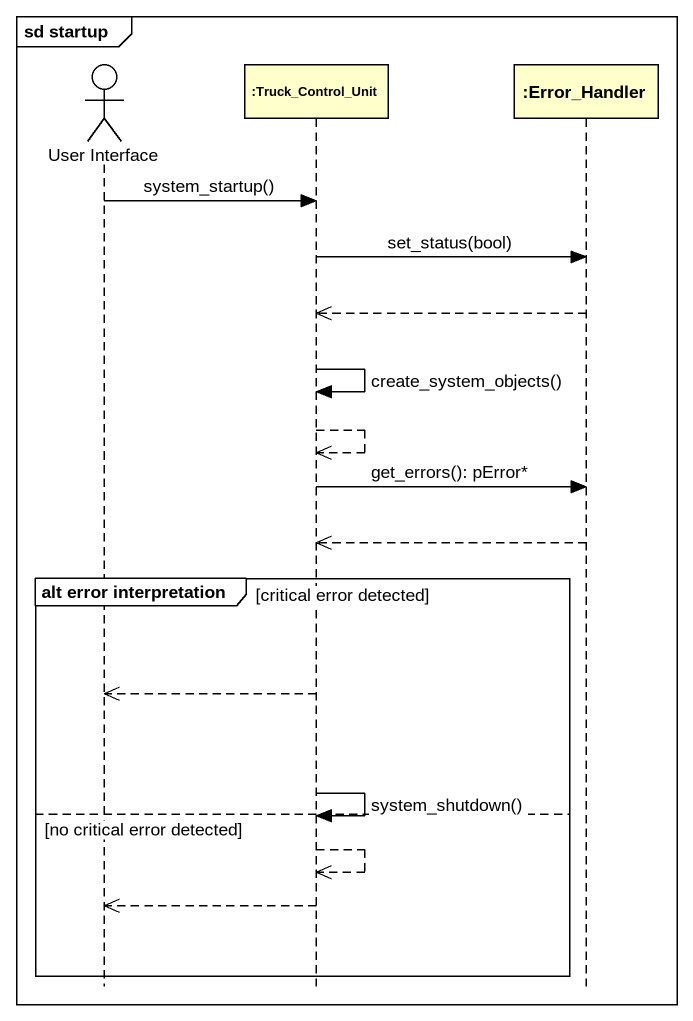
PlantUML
@startuml
mainframe sd startup
hide footbox
actor "User Interface" as User_Interface
participant ":Truck_Control_Unit" as Truck_Control_Unit
participant ":Error_Handler" as Error_Handler

User_Interface -> Truck_Control_Unit : system_startup()
Truck_Control_Unit -> Error_Handler : set_status(bool)
Error_Handler -->> Truck_Control_Unit
Truck_Control_Unit -> Truck_Control_Unit : create_system_objects()
Truck_Control_Unit -->> Truck_Control_Unit
Truck_Control_Unit -> Error_Handler : get_errors(): pError*
Error_Handler -->> Truck_Control_Unit
group alt error interpretation [critical error detected]
  Truck_Control_Unit -->> User_Interface
  Truck_Control_Unit -> Truck_Control_Unit : system_shutdown()
else no critical error detected
  Truck_Control_Unit -->> Truck_Control_Unit
  Truck_Control_Unit -->> User_Interface
end
@enduml
